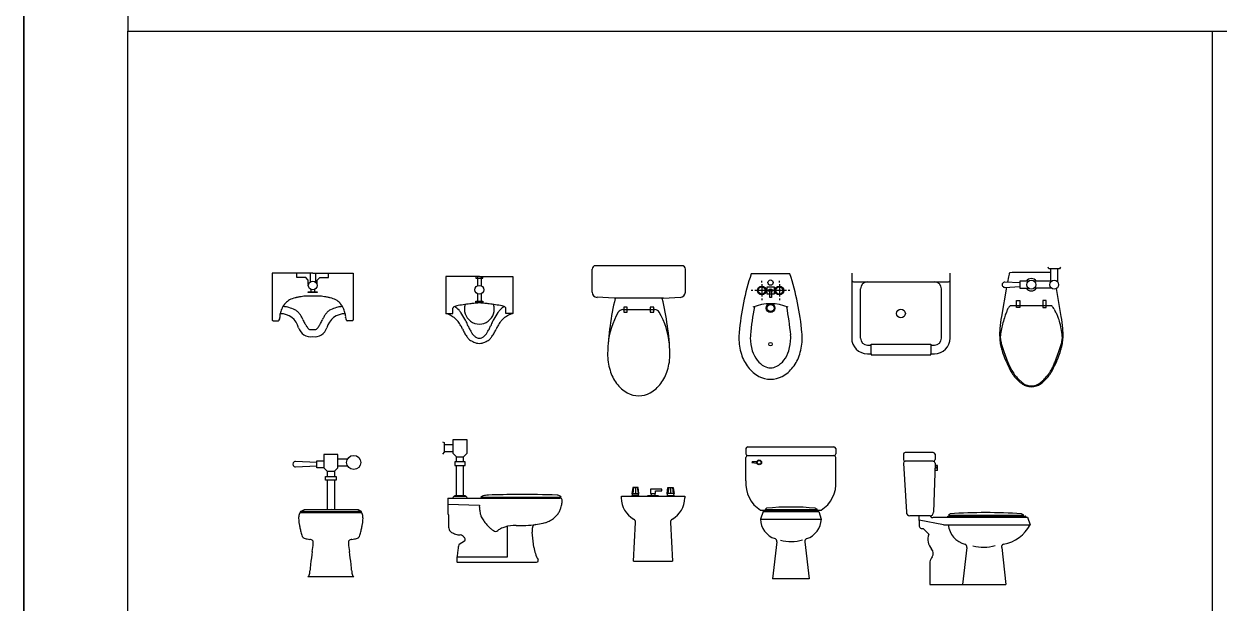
# Model space of a CAD drawing. Header units: inches. Extents: x -1249499 to 290957, y -589671 to 1013543.
# Drawn here: x -1193392 to -1186599, y 294295 to 297588 of the extents above; entities that cross this region are included whole.
import ezdxf

# ---------------------------------------------------------------- set-up
doc = ezdxf.new("R2010")
doc.units = ezdxf.units.IN
doc.header["$MEASUREMENT"] = 0
for name, color, linetype in [('1BATH', 1, 'Continuous'), ('LIGHT', 1, 'Continuous'), ('TOIL', 9, 'Continuous'), ('WIN', 4, 'Continuous')]:
    doc.layers.add(name, color=color, linetype=linetype)

# ---------------------------------------------------------------- blocks, each defined once
blk = doc.blocks.new('TO-S2')
at = {"color": 1}
blk.add_line((150.1, 0.7), (583.1, 0.7), dxfattribs=at)
at = {"layer": 'TOIL', "color": 1}
for p, q in [((170.3, 750.7), (10.3, 750.7)), ((0.3, 740.7), (0.3, 710.9)), ((0.3, 690.9), (17.2, 410.7)), ((170.3, 700.9), (10.3, 700.9)), ((180.3, 690.9), (171.8, 410.7)), ((180.3, 740.7), (180.3, 710.9)), ((193.5, 648.5), (179, 648.5)), ((193.5, 676.2), (179.8, 676.2)), ((193.5, 667.2), (179.8, 667.2)), ((193.5, 662), (179.8, 662)), ((193.5, 648.5), (193.5, 676.2)), ((151.8, 390.7), (37.2, 390.7)), ((88.9, 390.7), (89.9, 335.7)), ((227.7, 339.6), (89.4, 365)), ((169.5, 382.4), (705.5, 382.4)), ((252.3, 388.8), (694.6, 388.8)), ((252.3, 385.3), (252.3, 388.8)), ((694.6, 385.3), (252.3, 385.3)), ((265.2, 401.7), (257.3, 394.5)), ((257.3, 394.5), (684.6, 394.5)), ((684.6, 394.5), (671.1, 401.7)), ((684.6, 394.5), (684.6, 394.5)), ((705.2, 383.5), (720.3, 339.6)), ((113.6, 318.5), (145.8, 286.2)), ((227.7, 339.6), (720.3, 339.6)), ((360.6, 210.7), (336.3, 0.7)), ((558.9, 210.7), (583.1, 0.7)), ((150.1, 129.3), (150.1, 0.7))]:
    blk.add_line(p, q, dxfattribs=at)
for centre, radius, start, end in [((10.3, 740.7), 10, 90, 180), ((170.3, 740.7), 10, 0, 90), ((10.3, 710.9), 10, 180, 270), ((10.3, 690.9), 10, 90, 180), ((170.3, 710.9), 10, 270, 0), ((170.3, 690.9), 10, 0, 90), ((37.2, 410.7), 20, 180, 270), ((151.8, 410.7), 20, 270, 0), ((468.2, -2463.7), 2872.6, 85.94849, 94.05151), ((166.7, 397.2), 16.3, 203.7758, 294.52905), ((694.6, 387.1), 1.77, 270, 90), ((108.3, 336), 18.3, 181.11945, 286.85356), ((218.7, 255.4), 79.2, 157.05736, 223.05128), ((385.3, 354.9), 130.8, 186.74168, 254.34836), ((534.5, 434.8), 208.8, 279.64595, 332.86317), ((345.3, 214), 15.7, 348.11167, 72.42655), ((456, 454.4), 242.2, 255.62908, 285.75079), ((574.2, 214), 15.7, 107.57345, 191.88833), ((251.4, 98.4), 105.9, 145.53137, 163.02604), ((135.7, 177.8), 34.4, 325.53137, 43.05128)]:
    blk.add_arc(centre, radius, start, end, dxfattribs=at)
blk = doc.blocks.new('TO-P5')
at = {"layer": 'TOIL', "color": 1}
for p, q in [((-279.6, -0.5), (-279.6, -370.5)), ((-269.6, -50.5), (270.4, -50.5)), ((280.4, -370.5), (280.4, -0.5)), ((-229.6, -370.5), (-229.6, -90.5)), ((230.4, -370.5), (230.4, -90.5)), ((-169.6, -405.5), (170.4, -405.5)), ((-169.6, -460.5), (-169.6, -405.5)), ((170.4, -405.5), (170.4, -460.5)), ((-189.6, -410.5), (-169.6, -410.5)), ((-189.6, -460.5), (-169.6, -460.5)), ((-169.6, -460.5), (-169.6, -465.5)), ((-169.6, -465.5), (170.4, -465.5)), ((170.4, -410.5), (190.4, -410.5)), ((170.4, -465.5), (170.4, -460.5)), ((170.4, -460.5), (190.4, -460.5))]:
    blk.add_line(p, q, dxfattribs=at)
blk.add_circle((0.4, -230.5), 25, dxfattribs=at)
for centre, radius, start, end in [((-269.6, -40.5), 10, 180, 270), ((-189.6, -90.5), 40, 90, 180), ((190.4, -90.5), 40, 0, 90), ((270.4, -40.5), 10, 270, 0), ((-189.6, -370.5), 90, 180, 270), ((-189.6, -370.5), 40, 180, 270), ((190.4, -370.5), 40, 270, 0), ((190.4, -370.5), 90, 270, 0)]:
    blk.add_arc(centre, radius, start, end, dxfattribs=at)
blk = doc.blocks.new('TO-F2')
at = {"color": 1}
blk.add_line((103.5, 0), (-103.5, 0), dxfattribs=at)
at = {"layer": 'TOIL', "color": 1}
for p, q in [((-245, 750), (245, 750)), ((-255, 740), (-255, 710.2)), ((-255, 557.1), (-255, 690.2)), ((-245, 700.2), (245, 700.2)), ((255, 740), (255, 710.2)), ((255, 557.1), (255, 690.2)), ((-220.8, 665.3), (-221.4, 661)), ((-221.4, 661), (-193.2, 657.6)), ((-193.6, 664.2), (-220.8, 665.3)), ((-158.1, 382.8), (-173.2, 338.9)), ((-171.7, 390), (171.7, 390)), ((-158.1, 382.8), (158.1, 382.8)), ((-151, 388.2), (-41.2, 388.2)), ((-151, 384.6), (-151, 388.2)), ((-41.2, 384.6), (-151, 384.6)), ((-138.1, 401), (-146, 393.8)), ((-146, 393.8), (151.5, 393.8)), ((151, 388.2), (41.2, 388.2)), ((41.2, 384.6), (151, 384.6)), ((151.5, 393.8), (138.1, 401)), ((151, 384.6), (151, 388.2)), ((151.5, 393.8), (151.5, 393.8)), ((158.1, 382.8), (173.2, 338.9)), ((-173.2, 338.9), (173.2, 338.9)), ((-79.2, 210.1), (-103.5, 0)), ((79.2, 210.1), (103.5, 0))]:
    blk.add_line(p, q, dxfattribs=at)
for radius in [13.8, 10.8]:
    blk.add_circle((-180, 661.7), radius, dxfattribs=at)
for centre, radius, start, end in [((-245, 740), 10, 90, 180), ((245, 740), 10, 360, 90), ((-245, 710.2), 10, 180, 270), ((-245, 690.2), 10, 90, 180), ((245, 710.2), 10, 270, 360), ((245, 690.2), 10, 0, 90), ((-81.4, 539.3), 174.5, 174.14169, 238.83775), ((81.4, 539.3), 174.5, 301.16225, 5.85831), ((0, -923.3), 1331.4, 84.04753, 95.95247), ((-41.2, 386.4), 1.77, 270, 90), ((41.2, 386.4), 1.77, 90, 270), ((-53.8, 342.2), 119.5, 181.59197, 252.42655), ((53.8, 342.2), 119.5, 287.57345, 358.40803), ((-94.6, 213.3), 15.7, 348.11167, 72.42655), ((0.6, 453.8), 242.2, 255.62908, 285.75079), ((94.6, 213.3), 15.7, 107.57345, 191.88833)]:
    blk.add_arc(centre, radius, start, end, dxfattribs=at)
blk = doc.blocks.new('TO-F1')
at = {"layer": 'TOIL', "color": 1}
for p, q in [((40, 695), (-40, 695)), ((-40, 695), (-40, 620)), ((40, 620), (40, 695)), ((-80, 650), (-200, 655)), ((-200, 625), (-80, 630)), ((-80, 660), (-40, 660)), ((-80, 620), (-80, 660)), ((-40, 620), (-80, 620)), ((-40, 620), (-20, 600)), ((20, 600), (40, 620)), ((40, 670), (95, 670)), ((40, 630), (95, 630)), ((-30, 570), (30, 570)), ((-30, 550), (-30, 570)), ((30, 550), (-30, 550)), ((-20, 600), (20, 600)), ((-20, 600), (-20, 570)), ((-20, 550), (-20, 385)), ((20, 600), (20, 570)), ((20, 550), (20, 385)), ((30, 570), (30, 550)), ((-175, 365), (0, 365)), ((-172.2, 370.9), (-150.4, 382.4)), ((1.4, 370.9), (-172.2, 370.9)), ((-150.4, 382.4), (1.4, 385.3)), ((0, 365), (175, 365)), ((1.4, 385.3), (155.7, 382.4)), ((174.9, 370.9), (1.4, 370.9)), ((155.7, 382.4), (174.9, 370.9)), ((130, 0), (-130, 0))]:
    blk.add_line(p, q, dxfattribs=at)
blk.add_circle((130, 650), 40, dxfattribs=at)
for centre, radius, start, end in [((-200.6, 640), 15, 87.61406, 272.38594), ((-90.5, 331.9), 92.5, 165.52662, 180), ((-135.9, 343.6), 45.6, 153.43495, 165.52662), ((-175, 363.2), 1.83, 90, 153.43495), ((175, 363.2), 1.83, 26.56505, 90), ((135.9, 343.6), 45.6, 14.47338, 26.56505), ((90.5, 331.9), 92.5, 0, 14.47338), ((-8.1, 331.9), 174.8, 180, 190.51245), ((414.7, 410.3), 604.8, 190.51245, 192.52881), ((627.2, 457.6), 822.5, 192.52881, 194.25787), ((-627.2, 457.6), 822.5, 345.74213, 347.47119), ((-414.7, 410.3), 604.8, 347.47119, 349.48755), ((8.1, 331.9), 174.8, 349.48755, 360), ((177.2, 343.2), 358.2, 194.25787, 198.43495), ((-147, 235.2), 16.5, 198.43495, 217.96043), ((-152.9, 230.5), 8.95, 217.96043, 248.19859), ((-79.4, 414.4), 207, 248.19859, 254.41647), ((-113.2, 293.3), 81.3, 254.41647, 265.39954), ((-122.3, 179.2), 33.2, 68.16677, 85.39954), ((-118.5, 188.8), 22.8, 45, 68.16677), ((-108.1, 199.2), 8.16, 5.74238, 45), ((108.1, 199.2), 8.16, 135, 174.25762), ((118.5, 188.8), 22.8, 111.83323, 135), ((122.3, 179.2), 33.2, 94.60046, 111.83323), ((113.2, 293.3), 81.3, 274.60046, 285.58353), ((79.4, 414.4), 207, 285.58353, 291.80141), ((152.9, 230.5), 8.95, 291.80141, 322.03957), ((147, 235.2), 16.5, 322.03957, 341.56505), ((-177.2, 343.2), 358.2, 341.56505, 345.74213), ((1884.5, -151.1), 2011.7, 171.56342, 173.68887), ((-871.9, 257.7), 774.9, 351.56342, 354.98844), ((-146.3, 195.3), 46.6, 360, 5.74238), ((-160.9, 195.3), 61.1, 354.98844, 0), ((146.3, 195.3), 46.6, 174.25762, 180), ((160.9, 195.3), 61.1, 180, 185.01156), ((871.9, 257.7), 774.9, 185.01156, 188.43658), ((-1884.5, -151.1), 2011.7, 6.31113, 8.43658), ((994.3, -52.7), 1116, 173.68887, 175.31725), ((-994.3, -52.7), 1116, 4.68275, 6.31113), ((-130, 0.1), 0.0663, 136.40034, 270), ((-64.6, -62.2), 90.4, 133.54726, 136.40034), ((-103.5, -21.3), 33.9, 131.29474, 133.54726), ((-143.9, 24.7), 27.3, 311.29474, 313.80649), ((-131.6, 11.9), 9.5, 313.80649, 341.56505), ((-179.4, 27.8), 59.9, 341.56505, 352.53026), ((-497.8, 69.5), 381, 352.53026, 355.31725), ((497.8, 69.5), 381, 184.68275, 187.46974), ((179.4, 27.8), 59.9, 187.46974, 198.43495), ((131.6, 11.9), 9.5, 198.43495, 226.19351), ((143.9, 24.7), 27.3, 226.19351, 228.70526), ((103.5, -21.3), 33.9, 46.45274, 48.70526), ((64.6, -62.2), 90.4, 43.59966, 46.45274), ((130, 0.1), 0.0663, 270, 43.59966)]:
    blk.add_arc(centre, radius, start, end, dxfattribs=at)
blk = doc.blocks.new('TO-P3')
at = {"layer": 'TOIL', "color": 1}
for p, q in [((-110, 0), (-230, 0)), ((-230, 0), (-230, -135)), ((0, 0), (-110, 0)), ((-90, -25), (-90, 0)), ((-15, 0), (-15, -50)), ((0, 0), (110, 0)), ((15, 0), (15, -50)), ((90, -25), (90, 0)), ((110, 0), (230, 0)), ((230, 0), (230, -135)), ((-40, -25), (-90, -25)), ((-25, -40), (-40, -25)), ((-25, -65), (-25, -40)), ((25, -40), (40, -25)), ((25, -65), (25, -40)), ((40, -25), (90, -25)), ((-230, -135), (-230, -265)), ((-25, -105), (25, -105)), ((-25, -110), (-25, -105)), ((25, -110), (-25, -110)), ((-10, -95), (-10, -105)), ((10, -95), (10, -105)), ((25, -105), (25, -110)), ((230, -135), (230, -265)), ((-225, -270), (-215, -270)), ((-215, -270), (-195, -270)), ((215, -270), (195, -270)), ((225, -270), (215, -270))]:
    blk.add_line(p, q, dxfattribs=at)
blk.add_circle((0, -70), 25, dxfattribs=at)
for centre, radius, start, end in [((215.5, -1683.4), 1575.4, 100.62458, 101.30993), ((-22.3, -416), 285.9, 93.81407, 100.62458), ((-13.2, -552.6), 422.9, 88.21474, 93.81407), ((13.2, -552.6), 422.9, 86.18593, 91.78526), ((22.3, -416), 285.9, 79.37542, 86.18593), ((-215.5, -1683.4), 1575.4, 78.69007, 79.37542), ((-65.8, -245.9), 118.2, 151.78341, 159.44395), ((-106.4, -224.1), 72.1, 143.1301, 151.78341), ((-174.9, -373.6), 183.7, 81.8699, 88.47836), ((-66.3, -254.2), 122.3, 136.48621, 143.1301), ((-86.7, -234.9), 94.2, 118.61046, 136.48621), ((-160.7, -274.4), 83.4, 72.05908, 81.8699), ((-239.8, -518.8), 340.4, 66.03751, 72.05908), ((-70.8, -264), 127.4, 103.25158, 118.61046), ((-55, -331.1), 196.3, 101.30993, 103.25158), ((55, -331.1), 196.3, 76.74842, 78.69007), ((70.8, -264), 127.4, 61.38954, 76.74842), ((239.8, -518.8), 340.4, 107.94092, 113.96249), ((86.7, -234.9), 94.2, 43.51379, 61.38954), ((160.7, -274.4), 83.4, 98.1301, 107.94092), ((174.9, -373.6), 183.7, 91.52164, 98.1301), ((66.3, -254.2), 122.3, 36.8699, 43.51379), ((106.4, -224.1), 72.1, 28.21659, 36.8699), ((65.8, -245.9), 118.2, 20.55605, 28.21659), ((-225, -265), 5, 180, 225), ((-225, -265), 5, 225, 270), ((-195, -267.7), 2.35, 270, 315), ((-208.6, -254), 21.6, 315, 329.49098), ((-208.7, -254), 21.7, 329.49098, 5.23771), ((-127.6, -246.5), 59.8, 163.92721, 185.23771), ((146.4, -325.5), 344.9, 159.44395, 163.92721), ((-185, -338.9), 108.9, 15.3921, 90), ((-121.8, -253.2), 49.7, 50.24461, 66.03751), ((-157.5, -296.2), 105.6, 39.80557, 50.24461), ((-164.2, -301.8), 114.3, 29.77404, 39.80557), ((-236.2, -342.9), 197.2, 24.00611, 29.77404), ((227.2, -136.6), 310, 204.00611, 208.60556), ((-227.2, -136.6), 310, 331.39444, 335.99389), ((236.2, -342.9), 197.2, 150.22596, 155.99389), ((164.2, -301.8), 114.3, 140.19443, 150.22596), ((157.5, -296.2), 105.6, 129.75539, 140.19443), ((185, -338.9), 108.9, 90, 164.6079), ((121.8, -253.2), 49.7, 113.96249, 129.75539), ((-146.4, -325.5), 344.9, 16.07279, 20.55605), ((127.6, -246.5), 59.8, 354.76229, 16.07279), ((208.7, -254), 21.7, 174.76229, 210.50902), ((208.6, -254), 21.6, 210.50902, 225), ((195, -267.7), 2.35, 225, 270), ((225, -265), 5, 270, 315), ((225, -265), 5, 315, 0), ((-12.8, -291.5), 69.7, 195.3921, 280.59713), ((152.6, -177.2), 225.1, 208.60556, 213.69007), ((87.5, -220.6), 146.8, 213.69007, 219.98705), ((-15.1, -306.7), 12.9, 219.98705, 258.69007), ((-6.8, -265.3), 55.1, 258.69007, 277.12502), ((12.8, -291.5), 69.7, 259.40287, 344.6079), ((6.8, -265.3), 55.1, 262.87498, 281.30993), ((15.1, -306.7), 12.9, 281.30993, 320.01295), ((-87.5, -220.6), 146.8, 320.01295, 326.30993), ((-152.6, -177.2), 225.1, 326.30993, 331.39444)]:
    blk.add_arc(centre, radius, start, end, dxfattribs=at)
blk = doc.blocks.new('TO-S1')
at = {"layer": 'TOIL', "color": 1}
for p, q in [((-2, 684.4), (8, 679.4)), ((8, 679.4), (8, 624.4)), ((138, 694.4), (58, 694.4)), ((58, 694.4), (58, 619.4)), ((138, 619.4), (138, 694.4)), ((8, 624.4), (-2, 614.4)), ((8, 669.4), (58, 669.4)), ((8, 629.4), (58, 629.4)), ((58, 619.4), (78, 599.4)), ((118, 599.4), (138, 619.4)), ((128, 569.4), (68, 569.4)), ((68, 569.4), (68, 549.4)), ((68, 549.4), (128, 549.4)), ((78, 569.4), (78, 599.4)), ((78, 599.4), (118, 599.4)), ((78, 379.4), (78, 549.4)), ((118, 569.4), (118, 599.4)), ((118, 379.4), (118, 549.4)), ((128, 549.4), (128, 569.4)), ((28, 364.4), (413, 364.4)), ((28, 364.4), (28, 304.4)), ((58, 364.4), (63, 374.4)), ((63, 374.4), (133, 374.4)), ((68, 379.4), (128, 379.4)), ((68, 374.4), (68, 379.4)), ((128, 379.4), (128, 374.4)), ((133, 374.4), (138, 364.4)), ((218, 369.4), (453, 369.4)), ((413, 364.4), (668, 364.4)), ((453, 369.4), (673, 369.4)), ((28, 329.6), (208, 324.4)), ((28, 304.4), (28, 274.4)), ((33, 269.4), (33, 234.4)), ((33, 234.4), (33, 199.4)), ((368, 29.4), (368, 203.4)), ((518, 84.4), (508, 169.4)), ((108, 109.4), (93, 99.4)), ((123, 119.4), (108, 109.4)), ((83, 29.4), (368, 29.4)), ((83, -0.6), (318, -0.6)), ((318, -0.6), (533, -0.6))]:
    blk.add_line(p, q, dxfattribs=at)
for centre, radius, start, end in [((218, 370.4), 1.07, 111.80141, 270), ((281.2, 212.4), 171.3, 102.89072, 111.80141), ((261.7, 297.7), 83.7, 91.54816, 102.89072), ((494.2, -8306.9), 8691.5, 90.43666, 91.54816), ((462.3, -4119.8), 4504.3, 87.61406, 90.43666), ((648.4, 346.9), 33.7, 54.53216, 87.61406), ((644, 340.7), 41.3, 45, 54.53216), ((668, 355.7), 8.68, 45, 90), ((673, 369.7), 0.334, 270, 45), ((664.3, 352), 13.9, 9.77018, 45), ((640, 347.8), 38.6, 360, 9.77018), ((614.4, 347.8), 64.2, 352.43027, 0), ((30.5, 274.4), 2.5, 180, 270), ((30.5, 269.4), 2.5, 0, 90), ((441.7, 314.5), 233.9, 177.58049, 180), ((270.9, 314.5), 63.1, 180, 184.65911), ((568.2, 338.7), 361.4, 184.65911, 188.1301), ((346.4, 307), 137.3, 188.1301, 193.7626), ((289.6, 293.1), 78.8, 193.7626, 206.56505), ((585.1, 322.2), 84.5, 315, 329.56224), ((515.1, 363.3), 165.8, 329.56224, 336.80141), ((564.1, 342.3), 112.5, 336.80141, 345.59259), ((423, 378.6), 258.1, 345.59259, 348.69007), ((502.5, 362.7), 177, 348.69007, 352.43027), ((389.3, 343), 190.4, 206.56505, 214.79402), ((387.6, 341.8), 188.3, 214.79402, 221.18593), ((579.4, 509.6), 443.1, 221.18593, 225.35132), ((408.9, 23), 185, 87.64797, 107.58091), ((439.6, 770.3), 562.9, 267.64797, 279.0374), ((579.8, 171.2), 74.6, 153.61265, 161.56505), ((525.9, 197.9), 14.5, 123.69007, 153.61265), ((535.3, 183.9), 31.3, 103.46521, 123.69007), ((219.9, 2151.5), 1961.5, 279.0374, 280.30485), ((541.5, 382.4), 163.4, 280.30485, 284.69712), ((561.7, 305.4), 83.8, 284.69712, 296.56505), ((504.4, 420), 211.9, 296.56505, 304.01981), ((540, 367.3), 148.3, 304.01981, 315), ((71.2, 199.4), 38.2, 180, 201.80141), ((64.5, 196.7), 31, 201.80141, 226.04875), ((63.9, 196), 30.1, 226.04875, 243.43495), ((148.6, 365.4), 219.5, 243.43495, 249.85411), ((103.4, 242.2), 88.2, 249.85411, 267.25599), ((97.9, 127.6), 26.5, 55.20683, 87.25599), ((92.6, 120), 35.7, 45, 55.20683), ((79.4, 106.8), 54.4, 36.73868, 45), ((89.1, 114.1), 42.2, 26.56505, 36.73868), ((310.7, 237.6), 60.7, 225.35132, 233.1301), ((425.6, 390.8), 252.3, 233.1301, 236.94418), ((300.5, 192.6), 18.2, 226.67462, 313.32538), ((398.8, 71.3), 138, 123.69007, 128.45371), ((347.5, 148.2), 45.5, 115.39379, 123.69007), ((427.5, -20.4), 232.2, 111.80141, 115.39379), ((403.8, 39), 168.2, 107.58091, 111.80141), ((674.4, 179), 166.7, 176.45378, 180), ((654.9, 179), 147.2, 180, 183.77314), ((529.3, 188), 21.4, 161.56505, 176.45378), ((1833.9, -172.4), 1764.9, 171.8699, 172.7807), ((205.1, 60.2), 119.6, 168.37058, 171.8699), ((199.4, 61.4), 113.7, 161.56505, 168.37058), ((95.1, 96.2), 3.8, 123.69007, 161.56505), ((116.4, 129.2), 11.9, 303.69007, 333.43495), ((117.3, 128.2), 10.7, 6.31878, 26.56505), ((118.3, 128.3), 9.75, 333.43495, 6.31878), ((703.9, 107.4), 187.3, 187.05687, 209.88513), ((454.3, 2.3), 374.3, 172.7807, 180), ((83, 2.3), 2.97, 180, 270), ((533, 9.1), 9.79, 270, 29.88513)]:
    blk.add_arc(centre, radius, start, end, dxfattribs=at)
blk = doc.blocks.new('TO-P4')
at = {"layer": 'TOIL', "color": 1}
for p, q in [((-95, 0), (-190, 0)), ((-190, 0), (-190, -100)), ((0, 0), (-95, 0)), ((-20, 0), (-20, -10)), ((-10, 0), (-10, -52.1)), ((0, 0), (95, 0)), ((10, 0), (10, -52.1)), ((20, -10), (20, 0)), ((95, 0), (190, 0)), ((190, 0), (190, -100)), ((-20, -10), (20, -10)), ((-190, -100), (-190, -210)), ((-10, -97.9), (-10, -140)), ((10, -97.9), (10, -140)), ((190, -100), (190, -210)), ((-150, -195), (-150, -180)), ((-150, -210), (-150, -195)), ((-20, -140), (20, -140)), ((-20, -145), (-20, -140)), ((20, -145), (-20, -145)), ((20, -140), (20, -145)), ((150, -195), (150, -180)), ((150, -210), (150, -195)), ((-190, -210), (-170, -210)), ((-170, -210), (-150, -210)), ((170, -210), (150, -210)), ((190, -210), (170, -210))]:
    blk.add_line(p, q, dxfattribs=at)
blk.add_circle((0, -75), 25, dxfattribs=at)
for centre, radius, start, end in [((-143.9, -180), 6.05, 135, 180), ((-128.2, -195.7), 28.3, 114.61849, 135), ((-120.9, -211.7), 45.9, 100.00798, 114.61849), ((-320.6, -396.5), 289.7, 45, 51.4416), ((198.3, -2020.6), 1882.7, 97.73295, 100.00798), ((-172.2, -248.2), 79.9, 32.71462, 45), ((0, -185), 85, 161.9686, 18.0314), ((16.3, -680.3), 530.2, 95.19443, 97.73295), ((56, -1117.1), 968.7, 93.31655, 95.19443), ((-56, -1117.1), 968.7, 84.80557, 86.68345), ((-16.3, -680.3), 530.2, 82.26705, 84.80557), ((-198.3, -2020.6), 1882.7, 79.99202, 82.26705), ((172.2, -248.2), 79.9, 135, 147.28538), ((320.6, -396.5), 289.7, 128.5584, 135), ((120.9, -211.7), 45.9, 65.38151, 79.99202), ((128.2, -195.7), 28.3, 45, 65.38151), ((143.9, -180), 6.05, 0, 45), ((-244.1, -390.2), 188.1, 68.19859, 73.2782), ((-200.9, -282.1), 71.7, 59.96795, 68.19859), ((-365, -565.9), 399.5, 56.30993, 59.96795), ((-181.6, -290.9), 69, 47.49889, 56.30993), ((-209.3, -321.1), 110, 36.8699, 47.49889), ((-309.3, -396.1), 235, 29.60381, 36.8699), ((-1289.2, -965.7), 1407.5, 30.96376, 32.71462), ((-235.4, -333.4), 178.6, 26.04717, 30.96376), ((-375.5, -401.9), 334.5, 21.37392, 26.04717), ((375.5, -401.9), 334.5, 153.95283, 158.62608), ((235.4, -333.4), 178.6, 149.03624, 153.95283), ((1289.2, -965.7), 1407.5, 147.28538, 149.03624), ((309.3, -396.1), 235, 143.1301, 150.39619), ((209.3, -321.1), 110, 132.50111, 143.1301), ((181.6, -290.9), 69, 123.69007, 132.50111), ((365, -565.9), 399.5, 120.03205, 123.69007), ((200.9, -282.1), 71.7, 111.80141, 120.03205), ((244.1, -390.2), 188.1, 106.7218, 111.80141), ((-288.3, -384.1), 210.8, 23.66934, 29.60381), ((117.4, -206.3), 232.1, 203.66934, 209.32444), ((114.9, -207.7), 229.3, 209.32444, 215.53768), ((138.1, -200.9), 217, 201.37392, 207.17663), ((109.9, -215.4), 185.3, 207.17663, 210.96376), ((254.2, -128.8), 353.6, 210.96376, 213.70522), ((8.2, -292.8), 58, 213.70522, 225), ((57.9, -243.1), 128.2, 225, 232.58691), ((-57.9, -243.1), 128.2, 307.41309, 315), ((-8.2, -292.8), 58, 315, 326.29478), ((-254.2, -128.8), 353.6, 326.29478, 329.03624), ((-109.9, -215.4), 185.3, 329.03624, 332.82337), ((-138.1, -200.9), 217, 332.82337, 338.62608), ((-114.9, -207.7), 229.3, 324.46232, 330.67556), ((-117.4, -206.3), 232.1, 330.67556, 336.33066), ((288.3, -384.1), 210.8, 150.39619, 156.33066), ((28.9, -269.2), 123.6, 215.53768, 224.00544), ((-27.9, -324), 44.6, 224.00544, 240.25512), ((58.3, -173.1), 218.4, 240.25512, 247.57662), ((-5.3, -327.3), 51.6, 247.57662, 258.69007), ((-8.8, -330.3), 18.4, 232.58691, 255.96376), ((9.1, -255), 125.3, 258.69007, 265.81508), ((1.1, -290.9), 59.1, 255.96376, 268.95837), ((-1.1, -290.9), 59.1, 271.04163, 284.03624), ((-9.1, -255), 125.3, 274.18492, 281.30993), ((8.8, -330.3), 18.4, 284.03624, 307.41309), ((5.3, -327.3), 51.6, 281.30993, 292.42338), ((-58.3, -173.1), 218.4, 292.42338, 299.74488), ((27.9, -324), 44.6, 299.74488, 315.99456), ((-28.9, -269.2), 123.6, 315.99456, 324.46232)]:
    blk.add_arc(centre, radius, start, end, dxfattribs=at)
blk = doc.blocks.new('TO-P2')
at = {"layer": 'TOIL', "color": 1}
for p, q in [((245, 0), (-245, 0)), ((-265, -150), (-265, -20)), ((265, -150), (265, -20)), ((-140, -185), (-236.6, -179.9)), ((140, -185), (-140, -185)), ((140, -185), (236.6, -179.9)), ((-91, -250), (91, -250)), ((-65, -235), (-85, -235)), ((-85, -235), (-85, -265)), ((-85, -265), (-65, -265)), ((-65, -265), (-65, -235)), ((85, -235), (65, -235)), ((65, -235), (65, -265)), ((65, -265), (85, -265)), ((85, -265), (85, -235))]:
    blk.add_line(p, q, dxfattribs=at)
for centre, radius, start, end in [((-245, -20), 20, 90, 180), ((245, -20), 20, 0, 90), ((-235, -150), 30, 180, 267), ((1469.8, -568.2), 1648.7, 166.5892, 177.63013), ((-1469.8, -568.2), 1648.7, 2.36987, 13.4108), ((235, -150), 30, 273, 360), ((258, -483.6), 434, 149.73964, 175.03373), ((-91, -280), 30, 90, 149.73964), ((91, -280), 30, 30.26036, 90), ((-258, -483.6), 434, 4.96627, 30.26036), ((145.9, -500), 323.4, 180, 197.03221), ((-145.9, -500), 323.4, 342.96779, 0), ((74.3, -522), 248.5, 197.03221, 216.48601), ((-74.3, -522), 248.5, 323.51399, 342.96779), ((28.8, -555.6), 192, 216.48601, 240.74841), ((-28.8, -555.6), 192, 299.25159, 323.51399), ((0, -607), 133, 240.74841, 270), ((0, -607), 133, 270, 299.25159)]:
    blk.add_arc(centre, radius, start, end, dxfattribs=at)
blk = doc.blocks.new('TO-P1')
at = {"layer": 'TOIL', "color": 1}
for p, q in [((75, 0), (-75, 0)), ((100, 20), (95, 30)), ((160, 20), (100, 20)), ((110, -55), (110, 20)), ((150, -55), (150, 20)), ((165, 30), (160, 20)), ((-65, -60), (-150, -55)), ((-130, -25), (-135.6, -55.8)), ((-15, -50), (-65, -50)), ((-65, -50), (-65, -90)), ((115, -50), (15, -50)), ((-140.8, -84.5), (-170, -250)), ((-150, -85), (-65, -80)), ((-65, -90), (-15, -90)), ((115, -90), (15, -90)), ((170, -250), (142.1, -91.9)), ((115, -190), (-115, -190)), ((-85, -200), (-85, -160)), ((-85, -160), (-65, -160)), ((-65, -200), (-85, -200)), ((-65, -160), (-65, -200)), ((85, -160), (65, -160)), ((65, -160), (65, -200)), ((65, -200), (85, -200)), ((85, -200), (85, -160))]:
    blk.add_line(p, q, dxfattribs=at)
for centre in [(0, -70), (130, -70)]:
    blk.add_circle(centre, 25, dxfattribs=at)
for centre, radius, start, end in [((-75, -462.7), 462.7, 90, 95.71059), ((75, -462.7), 462.7, 85.66172, 90), ((-150.9, -70), 15, 86.63354, 273.36646), ((116.9, -70.1), 251, 165.96376, 169.64031), ((-107.2, -14.1), 20, 152.92632, 165.96376), ((-120.5, -7.3), 5.01, 95.71059, 152.92632), ((0, -70), 35, 34.8499, 145.1501), ((0, -70), 35, 214.8499, 325.1501), ((-85, -232.3), 54.8, 135, 155.9278), ((-115, -202.3), 12.3, 90, 135), ((115, -193.5), 3.54, 36.8699, 90), ((-21.7, -296.1), 174.4, 29.56748, 36.8699), ((593.4, -382.5), 774.8, 170.15342, 175.23636), ((861.9, -579.4), 1064.2, 161.97138, 164.0546), ((386, -424.4), 563.7, 159.44395, 161.97138), ((130.9, -328.8), 291.3, 155.9278, 159.44395), ((-282.9, -444.3), 474.7, 26.56505, 29.56748), ((-129.1, -367.4), 302.8, 22.80534, 26.56505), ((-66, -340.8), 234.4, 15.9454, 22.80534), ((-593.4, -382.5), 774.8, 4.76364, 9.84658), ((261.1, -354.8), 441.4, 175.23636, 181.97233), ((67.5, -377.4), 244.3, 166.41664, 175.60129), ((634.7, -514.4), 827.8, 164.0546, 166.41664), ((-416.8, -441.1), 599.2, 11.65654, 15.9454), ((-160.2, -388.1), 337.2, 4.39871, 11.65654), ((-261.1, -354.8), 441.4, 358.02767, 4.76364), ((123.4, -359.6), 303.5, 181.97233, 188.74616), ((33.8, -373.3), 212.9, 188.74616, 196.83611), ((-65.4, -367.2), 111.1, 175.60129, 189.24013), ((45.1, -349.2), 223, 189.24013, 195.9454), ((-45.1, -349.2), 223, 344.0546, 350.75987), ((-33.8, -373.3), 212.9, 343.16389, 351.25384), ((80.4, -369.6), 95.8, 350.75987, 4.39871), ((-123.4, -359.6), 303.5, 351.25384, 358.02767), ((266.3, -303), 455.9, 196.83611, 198.43495), ((520.4, -213.4), 717.3, 195.9454, 199.683), ((788.9, -128.8), 1006.7, 198.43495, 199.51083), ((370.1, -277.2), 562.4, 199.51083, 203.96249), ((1628, 182.8), 1893.6, 199.683, 201.03751), ((-1628, 182.8), 1893.6, 338.96249, 340.317), ((-370.1, -277.2), 562.4, 336.03751, 340.48917), ((-520.4, -213.4), 717.3, 340.317, 344.0546), ((-788.9, -128.8), 1006.7, 340.48917, 341.56505), ((-266.3, -303), 455.9, 341.56505, 343.16389), ((666.6, -145.4), 886.9, 203.96249, 207.50728), ((406.8, -286.9), 585.2, 201.03751, 203.4742), ((221.4, -367.4), 383.1, 203.4742, 208.61046), ((-199.6, -376.9), 359.3, 331.38954, 336.5258), ((-666.6, -145.4), 886.9, 332.49272, 336.03751), ((-406.8, -286.9), 585.2, 336.5258, 338.96249), ((72.7, -454.7), 217.3, 207.50728, 216.8699), ((115.1, -425.4), 262, 208.61046, 214.8227), ((117.4, -421.2), 273.1, 216.8699, 225.21918), ((40.6, -477.2), 171.3, 214.8227, 220.60129), ((273.8, -277.3), 478.4, 220.60129, 224.05822), ((72, -472.6), 197.7, 224.05822, 230.19443), ((-68.1, -475.3), 192.9, 306.8699, 315.72583), ((-260.6, -287.7), 461.7, 315.72583, 319.39871), ((-117.4, -421.2), 273.1, 314.78082, 323.1301), ((-19.7, -494.2), 144.4, 319.39871, 325.96876), ((-167.4, -394.4), 322.6, 325.96876, 331.38954), ((-72.7, -454.7), 217.3, 323.1301, 332.49272), ((41.2, -497.9), 165, 225.21918, 236.30993), ((36.7, -515), 142.4, 230.19443, 237.42499), ((-4.5, -566.5), 82.6, 236.30993, 252.00994), ((-11, -589.6), 53.8, 237.42499, 255.96376), ((3.3, -542.4), 107.9, 252.00994, 260.53768), ((1.5, -539.5), 105.5, 255.96376, 269.17788), ((0, -562.3), 87.7, 260.53768, 270), ((1.4, -545.3), 99.7, 269.17788, 279.46232), ((0, -562.3), 87.7, 270, 279.46232), ((-3.3, -542.4), 107.9, 279.46232, 287.99006), ((9.5, -593.9), 50.4, 279.46232, 293.94465), ((-6.8, -557), 90.8, 293.94465, 306.8699), ((4.5, -566.5), 82.6, 287.99006, 303.69007), ((-41.2, -497.9), 165, 303.69007, 314.78082)]:
    blk.add_arc(centre, radius, start, end, dxfattribs=at)

msp = doc.modelspace()

# ---------------------------------------------------------------- linework, layer by layer
at = {"color": 6}
for p, q in [((-1193392, 268836.6), (-1193392, 320622.1)), ((-1193392, 319998), (-1193392, 268836.6))]:
    msp.add_line(p, q, dxfattribs=at)
at = {"layer": '1BATH'}
msp.add_lwpolyline([(-1192801, 297547.7), (-1183142.6, 297547.7), (-1183142.6, 303723.1), (-1192801, 303723.1)], close=True, dxfattribs=at)
at = {"layer": 'TOIL', "color": 1}
for p, q in [((-1189038.5, 296167.7), (-1189258.5, 296167.7)), ((-1189198.5, 296117.7), (-1189198.5, 296127.7)), ((-1189198.5, 296107.7), (-1189198.5, 296037.7)), ((-1189098.5, 296117.7), (-1189098.5, 296127.7)), ((-1189098.5, 296107.7), (-1189098.5, 296037.7)), ((-1189248.5, 296072.7), (-1189258.5, 296072.7)), ((-1189058.5, 296072.7), (-1189238.5, 296072.7)), ((-1189168.5, 296092.7), (-1189128.5, 296092.7)), ((-1189168.5, 296052.7), (-1189168.5, 296092.7)), ((-1189128.5, 296052.7), (-1189168.5, 296052.7)), ((-1189153.5, 296077.7), (-1189143.5, 296077.7)), ((-1189153.5, 296032.7), (-1189153.5, 296077.7)), ((-1189143.5, 296032.7), (-1189153.5, 296032.7)), ((-1189143.5, 296077.7), (-1189143.5, 296032.7)), ((-1189128.5, 296092.7), (-1189128.5, 296052.7)), ((-1189038.5, 296072.7), (-1189048.5, 296072.7)), ((-1189198.5, 296027.7), (-1189198.5, 296017.7)), ((-1189098.5, 296027.7), (-1189098.5, 296017.7)), ((-1189931.5, 294952.9), (-1189936.5, 294917.9)), ((-1189926.5, 294952.9), (-1189931.5, 294917.9)), ((-1189901.5, 294952.9), (-1189931.5, 294952.9)), ((-1189916.5, 294952.9), (-1189916.5, 294917.9)), ((-1189906.5, 294952.9), (-1189901.5, 294917.9)), ((-1189896.5, 294917.9), (-1189901.5, 294952.9)), ((-1189736.5, 294917.9), (-1189731.5, 294952.9)), ((-1189726.5, 294952.9), (-1189731.5, 294917.9)), ((-1189731.5, 294952.9), (-1189701.5, 294952.9)), ((-1189716.5, 294952.9), (-1189716.5, 294917.9)), ((-1189706.5, 294952.9), (-1189701.5, 294917.9)), ((-1189701.5, 294952.9), (-1189696.5, 294917.9)), ((-1189996.5, 294892.9), (-1189996.5, 294902.9)), ((-1189996.5, 294902.9), (-1189636.5, 294902.9)), ((-1189936.5, 294917.9), (-1189896.5, 294917.9)), ((-1189936.5, 294917.9), (-1189931.5, 294907.9)), ((-1189896.5, 294907.9), (-1189936.5, 294907.9)), ((-1189936.5, 294907.9), (-1189936.5, 294902.9)), ((-1189901.5, 294907.9), (-1189896.5, 294917.9)), ((-1189896.5, 294902.9), (-1189896.5, 294907.9)), ((-1189846.5, 294907.9), (-1189786.5, 294907.9)), ((-1189846.5, 294902.9), (-1189846.5, 294907.9)), ((-1189766.5, 294942.9), (-1189831.5, 294942.9)), ((-1189831.5, 294942.9), (-1189831.5, 294917.9)), ((-1189831.5, 294917.9), (-1189801.5, 294917.9)), ((-1189826.5, 294917.9), (-1189826.5, 294907.9)), ((-1189806.5, 294917.9), (-1189806.5, 294907.9)), ((-1189801.5, 294932.9), (-1189766.5, 294932.9)), ((-1189801.5, 294917.9), (-1189801.5, 294932.9)), ((-1189786.5, 294907.9), (-1189786.5, 294902.9)), ((-1189766.5, 294932.9), (-1189766.5, 294942.9)), ((-1189696.5, 294917.9), (-1189736.5, 294917.9)), ((-1189731.5, 294907.9), (-1189736.5, 294917.9)), ((-1189736.5, 294907.9), (-1189696.5, 294907.9)), ((-1189736.5, 294902.9), (-1189736.5, 294907.9)), ((-1189696.5, 294917.9), (-1189701.5, 294907.9)), ((-1189696.5, 294907.9), (-1189696.5, 294902.9)), ((-1189636.5, 294902.9), (-1189636.5, 294892.9)), ((-1189926.5, 294532.9), (-1189916.5, 294752.9)), ((-1189716.5, 294752.9), (-1189706.5, 294532.9)), ((-1189926.5, 294532.9), (-1189706.5, 294532.9))]:
    msp.add_line(p, q, dxfattribs=at)
for centre, radius in [((-1189148.5, 296117.7), 15), ((-1189198.5, 296072.7), 25), ((-1189198.5, 296072.7), 20), ((-1189148.5, 296072.7), 10), ((-1189098.5, 296072.7), 25), ((-1189098.5, 296072.7), 20), ((-1189148.5, 295972.7), 25), ((-1189148.5, 295972.7), 20), ((-1189148.5, 295767.7), 10)]:
    msp.add_circle(centre, radius, dxfattribs=at)
for centre, radius, start, end in [((-1187819.3, 295698.9), 1513.7, 161.9554, 174.90108), ((-1190477.8, 295698.9), 1513.7, 5.09892, 18.0446), ((-1187819.3, 295698.9), 1448.7, 168.78378, 175.21655), ((-1189148.5, 295742.7), 255, 66.91123, 113.08877), ((-1190477.8, 295698.9), 1448.7, 4.78345, 11.21622), ((-1189022.7, 295802.7), 305.8, 174.24772, 180), ((-1189274.4, 295802.7), 305.8, 0, 5.75228), ((-1189022.7, 295802.7), 305.8, 180, 197.60267), ((-1189022.7, 295802.7), 240.8, 175.96916, 180), ((-1189022.7, 295802.7), 240.8, 180, 197.60267), ((-1189274.4, 295802.7), 240.8, 342.39733, 0), ((-1189274.4, 295802.7), 240.8, 0, 4.03084), ((-1189274.4, 295802.7), 305.8, 342.39733, 0), ((-1189084.4, 295783.1), 241.1, 197.60267, 217.45058), ((-1189084.4, 295783.1), 176.1, 197.60267, 217.45058), ((-1189212.6, 295783.1), 176.1, 322.54942, 342.39733), ((-1189212.6, 295783.1), 241.1, 322.54942, 342.39733), ((-1189123.6, 295753.1), 191.7, 217.45058, 241.59642), ((-1189123.6, 295753.1), 126.7, 217.45058, 241.59642), ((-1189148.5, 295707.1), 74.3, 241.59642, 270), ((-1189148.5, 295707.1), 74.3, 270, 298.40358), ((-1189173.4, 295753.1), 126.7, 298.40358, 322.54942), ((-1189173.4, 295753.1), 191.7, 298.40358, 322.54942), ((-1189148.5, 295707.1), 139.3, 241.59642, 270), ((-1189148.5, 295707.1), 139.3, 270, 298.40358), ((-1189858.7, 294892.9), 137.9, 180, 240.51287), ((-1189774.4, 294892.9), 137.9, 299.48713, 0), ((-1189936.4, 294755.4), 20, 352.61723, 60.51287), ((-1189696.7, 294755.4), 20, 119.48713, 187.38277)]:
    msp.add_arc(centre, radius, start, end, dxfattribs=at)
at = {"layer": 'WIN', "color": 7}
msp.add_lwpolyline([(-1192801, 297547.7), (-1186639.3, 297547.7), (-1186639.3, 290750.2), (-1192801, 290750.2)], close=True, dxfattribs=at)

# ---------------------------------------------------------------- block references
at = {"layer": 'LIGHT'}
for name, p in [('TO-P3', (-1191750.5, 296170.9)), ('TO-P2', (-1189897.6, 296213.7)), ('TO-P5', (-1188407.8, 296172.6)), ('TO-P1', (-1187666.2, 296175.6)), ('TO-P4', (-1190803.4, 296151.8)), ('TO-S1', (-1191011.4, 294528.4)), ('TO-F2', (-1189033.1, 294433.5)), ('TO-S2', (-1188393.8, 294400.9)), ('TO-F1', (-1191647.6, 294444.9))]:
    msp.add_blockref(name, p, dxfattribs=at)

doc.saveas('drawing.dxf')
